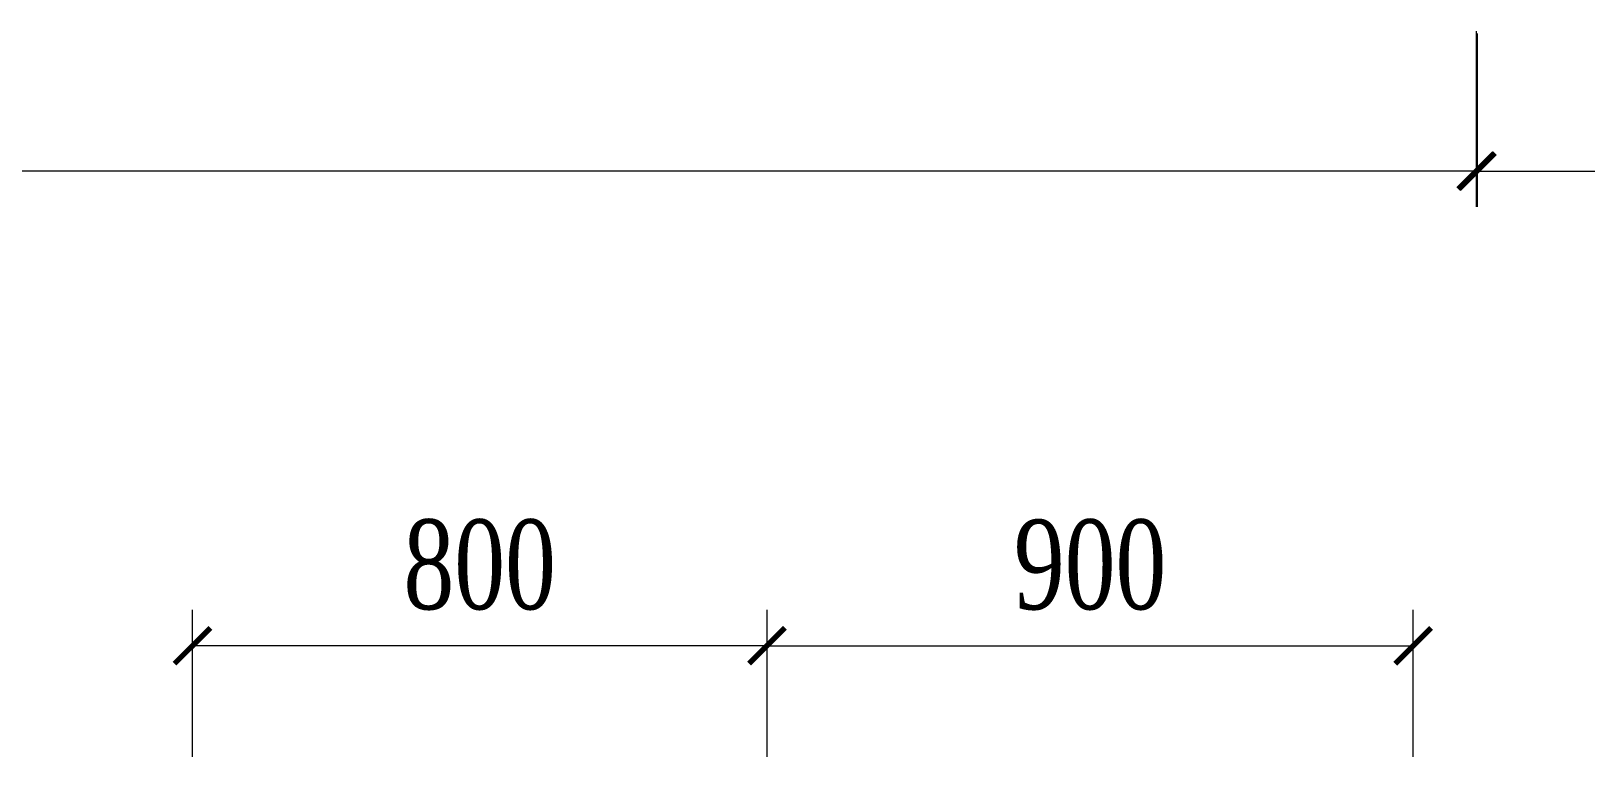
# Model space of a CAD drawing. Header units: millimetres. Extents: x -294625 to 2136527, y -251383 to 128331.
# Drawn here: x 1132728 to 1134894, y -214136 to -213124 of the extents above; entities that cross this region are included whole.
import ezdxf

# ---------------------------------------------------------------- set-up
doc = ezdxf.new("R2010")
doc.units = ezdxf.units.MM
doc.layers.get('Defpoints').update_dxf_attribs({"lineweight": 0})
doc.layers.add('N3-NOTE', color=11, linetype='Continuous', lineweight=13)
doc.styles.add('P-VNTIMEH', font='vntimeh.shx', dxfattribs={"width": 0.75, "height": 300})
doc.dimstyles.new('DimLine', dxfattribs={"dimtxt": 200, "dimasz": 50, "dimexe": 50, "dimexo": 0, "dimgap": 50, "dimtad": 1, "dimdec": 0, "dimzin": 9, "dimdsep": 46, "dimtxsty": 'P-VNTIMEH', "dimblk": 'ARCHTICK', "dimcen": 0, "dimdle": 1, "dimclrd": 256, "dimclre": 256, "dimclrt": 256, "dimadec": 0, "dimazin": 0, "dimtfac": 1, "dimtdec": 0, "dimtix": 1, "dimtmove": 1, "dimatfit": 3, "dimfxl": 500, "dimtfill": 1, "dimtolj": 1, "dimtzin": 0, "dimlwd": -1, "dimlwe": -1, "dimarcsym": 0})

# ---------------------------------------------------------------- blocks, each defined once
blk = doc.blocks.new('_ArchTick')
at = {"color": 0, "linetype": 'ByBlock', "const_width": 0.15}
blk.add_lwpolyline([(-0.5, -0.5), (0.5, 0.5)], dxfattribs=at)
blk = doc.blocks.new('*D130')
at = {"layer": 'Defpoints', "color": 0, "transparency": 16777216}
for p in [(1134742.4, -213127.9), (1136742.3, -213127.9), (1136742.3, -213319.6)]:
    blk.add_point(p, dxfattribs=at)
at = {"layer": 'N3-NOTE', "transparency": 16777216}
for p, q in [((1134742.4, -213127.9), (1134742.4, -213369.6)), ((1136742.3, -213127.9), (1136742.3, -213369.6)), ((1134741.4, -213319.6), (1136743.3, -213319.6))]:
    blk.add_line(p, q, dxfattribs=at)
at = {"layer": 'N3-NOTE', "transparency": 16777216, "xscale": 50, "yscale": 50, "zscale": 50, "rotation": 180}
blk.add_blockref('_ArchTick', (1134742.4, -213319.6), dxfattribs=at)
at = {"layer": 'N3-NOTE', "transparency": 16777216, "xscale": 50, "yscale": 50, "zscale": 50}
blk.add_blockref('_ArchTick', (1136742.3, -213319.6), dxfattribs=at)
at = {"layer": 'N3-NOTE', "transparency": 16777216, "insert": (1136021.8, -213207.1), "char_height": 125, "attachment_point": 5, "style": 'P-VNTIMEH', "bg_fill": 3, "box_fill_scale": 1.1, "bg_fill_color": 256, "bg_fill_true_color": 13158600, "bg_fill_transparency": 0}
blk.add_mtext('\\A1;2000', dxfattribs=at)
blk = doc.blocks.new('*D134')
at = {"layer": 'Defpoints', "color": 0, "transparency": 16777216}
for p in [(1134653.5, -213981.2), (1133753.5, -214136.1), (1134653.5, -214136.1)]:
    blk.add_point(p, dxfattribs=at)
at = {"layer": 'N3-NOTE', "transparency": 16777216}
for p, q in [((1133753.5, -214136.1), (1133753.5, -213931.2)), ((1134653.5, -214136.1), (1134653.5, -213931.2)), ((1133752.5, -213981.2), (1134654.5, -213981.2))]:
    blk.add_line(p, q, dxfattribs=at)
at = {"layer": 'N3-NOTE', "transparency": 16777216, "xscale": 50, "yscale": 50, "zscale": 50, "rotation": 180}
blk.add_blockref('_ArchTick', (1133753.5, -213981.2), dxfattribs=at)
at = {"layer": 'N3-NOTE', "transparency": 16777216, "xscale": 50, "yscale": 50, "zscale": 50}
blk.add_blockref('_ArchTick', (1134653.5, -213981.2), dxfattribs=at)
at = {"layer": 'N3-NOTE', "transparency": 16777216, "insert": (1134203.5, -213868.7), "char_height": 125, "attachment_point": 5, "style": 'P-VNTIMEH', "bg_fill": 3, "box_fill_scale": 1.1, "bg_fill_color": 256, "bg_fill_true_color": 13158600, "bg_fill_transparency": 0}
blk.add_mtext('\\A1;900', dxfattribs=at)
blk = doc.blocks.new('*D135')
at = {"layer": 'Defpoints', "color": 0, "transparency": 16777216}
for p in [(1132953.2, -213981.2), (1132953.2, -214136.1), (1133753.5, -214136.1)]:
    blk.add_point(p, dxfattribs=at)
at = {"layer": 'N3-NOTE', "transparency": 16777216}
for p, q in [((1132953.2, -214136.1), (1132953.2, -213931.2)), ((1133753.5, -214136.1), (1133753.5, -213931.2)), ((1133754.5, -213981.2), (1132952.2, -213981.2))]:
    blk.add_line(p, q, dxfattribs=at)
at = {"layer": 'N3-NOTE', "transparency": 16777216, "xscale": 50, "yscale": 50, "zscale": 50, "rotation": 180}
blk.add_blockref('_ArchTick', (1132953.2, -213981.2), dxfattribs=at)
at = {"layer": 'N3-NOTE', "transparency": 16777216, "xscale": 50, "yscale": 50, "zscale": 50}
blk.add_blockref('_ArchTick', (1133753.5, -213981.2), dxfattribs=at)
at = {"layer": 'N3-NOTE', "transparency": 16777216, "insert": (1133353.3, -213868.7), "char_height": 125, "attachment_point": 5, "style": 'P-VNTIMEH', "bg_fill": 3, "box_fill_scale": 1.1, "bg_fill_color": 256, "bg_fill_true_color": 13158600, "bg_fill_transparency": 0}
blk.add_mtext('\\A1;800', dxfattribs=at)
blk = doc.blocks.new('*D137')
at = {"layer": 'Defpoints', "color": 0, "transparency": 16777216}
for p in [(1130241.3, -213124.4), (1134741.4, -213124.4), (1130241.3, -213319.6)]:
    blk.add_point(p, dxfattribs=at)
at = {"layer": 'N3-NOTE', "transparency": 16777216}
for p, q in [((1130241.3, -213124.4), (1130241.3, -213369.6)), ((1134741.4, -213124.4), (1134741.4, -213369.6)), ((1134742.4, -213319.6), (1130240.3, -213319.6))]:
    blk.add_line(p, q, dxfattribs=at)
at = {"layer": 'N3-NOTE', "transparency": 16777216, "xscale": 50, "yscale": 50, "zscale": 50, "rotation": 180}
blk.add_blockref('_ArchTick', (1130241.3, -213319.6), dxfattribs=at)
at = {"layer": 'N3-NOTE', "transparency": 16777216, "xscale": 50, "yscale": 50, "zscale": 50}
blk.add_blockref('_ArchTick', (1134741.4, -213319.6), dxfattribs=at)
at = {"layer": 'N3-NOTE', "transparency": 16777216, "insert": (1132491.3, -213207.1), "char_height": 125, "attachment_point": 5, "style": 'P-VNTIMEH', "bg_fill": 3, "box_fill_scale": 1.1, "bg_fill_color": 256, "bg_fill_true_color": 13158600, "bg_fill_transparency": 0}
blk.add_mtext('\\A1;4500', dxfattribs=at)

msp = doc.modelspace()

# ---------------------------------------------------------------- dimensions: what is measured, and where the dimension line sits
at = {"layer": 'N3-NOTE'}
dim = msp.add_linear_dim(base=(1136742.3, -213319.6), p1=(1134742.4, -213127.9), p2=(1136742.3, -213127.9), dimstyle='DimLine', dxfattribs=at)
dim.commit()
dim.dimension.update_dxf_attribs({"geometry": '*D130', "text_midpoint": (1136021.8, -213319.6), "dimtype": 160})
dim = msp.add_linear_dim(base=(1134653.5, -213981.2), p1=(1133753.5, -214136.1), p2=(1134653.5, -214136.1), dimstyle='DimLine', dxfattribs=at)
dim.commit()
dim.dimension.update_dxf_attribs({"geometry": '*D134', "text_midpoint": (1134203.5, -213868.7)})

# ---------------------------------------------------------------- next in the draw order: dimensions: what is measured, and where the dimension line sits
for base, p1, p2, picture, middle in [((1130241.3, -213319.6), (1134741.4, -213124.4), (1130241.3, -213124.4), '*D137', (1132491.3, -213207.1)), ((1132953.2, -213981.2), (1133753.5, -214136.1), (1132953.2, -214136.1), '*D135', (1133353.3, -213868.7))]:
    dim = msp.add_linear_dim(base=base, p1=p1, p2=p2, dimstyle='DimLine', dxfattribs=at)
    dim.commit()
    dim.dimension.update_dxf_attribs({"geometry": picture, "text_midpoint": middle})

doc.saveas('drawing.dxf')
